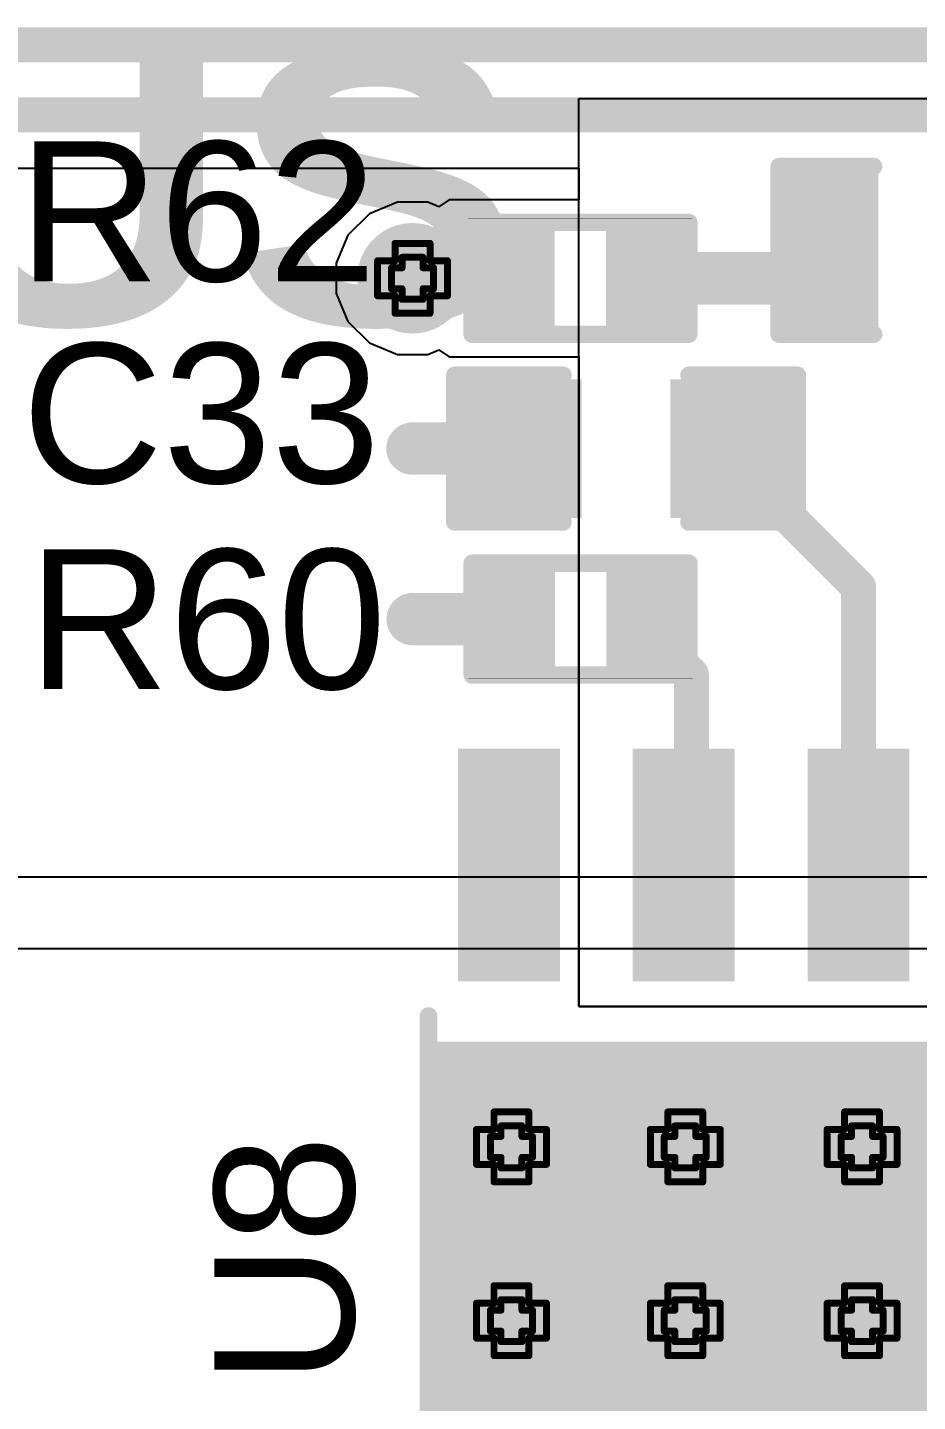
# Model space of a CAD drawing. Header units: inches. Extents: x -5 to 5258, y -4 to 5281.
# Drawn here: x 25.19 to 31.65, y 22.65 to 32.64 of the extents above; entities that cross this region are included whole.
import ezdxf

# ---------------------------------------------------------------- set-up
doc = ezdxf.new("R2010")
doc.units = ezdxf.units.IN
for name, color, linetype in [('Bottom Layer', 5, 'Continuous'), ('Bottom Solder', 6, 'Continuous'), ('Drill Drawing', 1, 'Continuous'), ('Top Layer', 1, 'Continuous'), ('Top Overlay', 2, 'Continuous'), ('Top Paste', 8, 'Continuous'), ('Top Solder', 216, 'Continuous'), ('Via Holes', 16, 'Continuous')]:
    doc.layers.add(name, color=color, linetype=linetype)
doc.styles.add('Arial', font='', dxfattribs={"height": 0.2})
doc.styles.add('Arial Black_Bold', font='', dxfattribs={"height": 0.2})
doc.styles.get('Arial').set_extended_font_data('Arial')
doc.styles.get('Arial Black_Bold').set_extended_font_data('Arial Black', bold=True)

# ---------------------------------------------------------------- blocks, each defined once
blk = doc.blocks.new('8_SO_P____P___7')
at = {"layer": 'Top Layer'}
for points in [[(-3.475, 2.205), (-1.925, 2.205), (-1.925, 1.605), (-3.475, 1.605)], [(1.925, 2.205), (3.475, 2.205), (3.475, 1.605), (1.925, 1.605)], [(-1.1435, 1.1435), (1.1435, 1.1435), (1.1435, -1.1435), (-1.1435, -1.1435)], [(-3.475, 0.935), (-1.925, 0.935), (-1.925, 0.335), (-3.475, 0.335)], [(1.925, 0.935), (3.475, 0.935), (3.475, 0.335), (1.925, 0.335)], [(-3.475, -0.335), (-1.925, -0.335), (-1.925, -0.935), (-3.475, -0.935)], [(1.925, -0.335), (3.475, -0.335), (3.475, -0.935), (1.925, -0.935)], [(-3.475, -1.605), (-1.925, -1.605), (-1.925, -2.205), (-3.475, -2.205)], [(1.925, -1.605), (3.475, -1.605), (3.475, -2.205), (1.925, -2.205)]]:
    blk.add_hatch(color=1, dxfattribs=at).paths.add_polyline_path(points)
at = {"layer": 'Top Paste'}
for points in [[(-3.475, 2.205), (-1.925, 2.205), (-1.925, 1.605), (-3.475, 1.605)], [(1.925, 2.205), (3.475, 2.205), (3.475, 1.605), (1.925, 1.605)], [(-1.1435, 1.1435), (1.1435, 1.1435), (1.1435, -1.1435), (-1.1435, -1.1435)], [(-3.475, 0.935), (-1.925, 0.935), (-1.925, 0.335), (-3.475, 0.335)], [(1.925, 0.935), (3.475, 0.935), (3.475, 0.335), (1.925, 0.335)], [(-3.475, -0.335), (-1.925, -0.335), (-1.925, -0.935), (-3.475, -0.935)], [(1.925, -0.335), (3.475, -0.335), (3.475, -0.935), (1.925, -0.935)], [(-3.475, -1.605), (-1.925, -1.605), (-1.925, -2.205), (-3.475, -2.205)], [(1.925, -1.605), (3.475, -1.605), (3.475, -2.205), (1.925, -2.205)]]:
    blk.add_hatch(color=8, dxfattribs=at).paths.add_polyline_path(points)
at = {"layer": 'Top Solder'}
for points in [[(-3.545, 2.275), (-1.855, 2.275), (-1.855, 1.535), (-3.545, 1.535)], [(1.855, 2.275), (3.545, 2.275), (3.545, 1.535), (1.855, 1.535)], [(-1.2135, 1.2135), (1.2135, 1.2135), (1.2135, -1.2135), (-1.2135, -1.2135)], [(-3.545, 1.005), (-1.855, 1.005), (-1.855, 0.265), (-3.545, 0.265)], [(1.855, 1.005), (3.545, 1.005), (3.545, 0.265), (1.855, 0.265)], [(-3.545, -0.265), (-1.855, -0.265), (-1.855, -1.005), (-3.545, -1.005)], [(1.855, -0.265), (3.545, -0.265), (3.545, -1.005), (1.855, -1.005)], [(-3.545, -1.535), (-1.855, -1.535), (-1.855, -2.275), (-3.545, -2.275)], [(1.855, -1.535), (3.545, -1.535), (3.545, -2.275), (1.855, -2.275)]]:
    blk.add_hatch(color=216, dxfattribs=at).paths.add_polyline_path(points)
at = {"layer": 'Top Overlay', "const_width": 0.127}
for points in [[(1.9022, 2.4892), (-1.603, 2.4892)], [(-3.6364, 1.9184), (-3.7634, 2.0454)], [(-3.7634, 1.7914), (-3.7634, 2.0454)], [(-3.7634, 1.7914), (-3.6364, 1.9184)], [(1.9022, -2.4892), (-1.603, -2.4892)]]:
    blk.add_lwpolyline(points, dxfattribs=at)
at = {"layer": 'Top Overlay', "const_width": 0.0635}
for points in [[(-1.6347, 2.4892, 1), (-1.5712, 2.4892, 1)], [(1.8704, 2.4892, 1), (1.9339, 2.4892, 1)], [(-3.7951, 2.0454, 1), (-3.7316, 2.0454, 1)], [(-3.7951, 2.0454, 1), (-3.7316, 2.0454, 1)], [(-3.6681, 1.9184, 1), (-3.6046, 1.9184, 1)], [(-3.6681, 1.9184, 1), (-3.6046, 1.9184, 1)], [(-3.7951, 1.7914, 1), (-3.7316, 1.7914, 1)], [(-3.7951, 1.7914, 1), (-3.7316, 1.7914, 1)], [(-1.6347, -2.4892, 1), (-1.5712, -2.4892, 1)], [(1.8704, -2.4892, 1), (1.9339, -2.4892, 1)]]:
    blk.add_lwpolyline(points, format="xyb", close=True, dxfattribs=at)
blk = doc.blocks.new('R___0402_30')
at = {"layer": 'Top Layer'}
for points in [[(-0.6985, -0.3175), (-0.6985, 0.3175), (-0.2413, 0.3175), (-0.2413, -0.3175)], [(0.2413, -0.3175), (0.2413, 0.3175), (0.6985, 0.3175), (0.6985, -0.3175)]]:
    blk.add_hatch(color=1, dxfattribs=at).paths.add_polyline_path(points)
at = {"layer": 'Top Paste'}
for points in [[(-0.6985, -0.3175), (-0.6985, 0.3175), (-0.2413, 0.3175), (-0.2413, -0.3175)], [(0.2413, -0.3175), (0.2413, 0.3175), (0.6985, 0.3175), (0.6985, -0.3175)]]:
    blk.add_hatch(color=8, dxfattribs=at).paths.add_polyline_path(points)
at = {"layer": 'Top Solder'}
for points in [[(-0.7535, -0.3725), (-0.7535, 0.3725), (-0.1863, 0.3725), (-0.1863, -0.3725)], [(0.1863, -0.3725), (0.1863, 0.3725), (0.7535, 0.3725), (0.7535, -0.3725)]]:
    blk.add_hatch(color=216, dxfattribs=at).paths.add_polyline_path(points)
at = {"layer": 'Top Overlay'}
for points, const_width in [([(0.7874, 0.4064), (-0.7874, 0.4064)], 0.127), ([(-0.7874, 0.4064), (-0.7874, -0.4064)], 0.127), ([(0.7874, 0.4064), (0.7874, -0.4064)], 0.127), ([(0.7874, -0.4064), (-0.7874, -0.4064)], 0.127), ([(0.8128, -0.4318), (-0.8128, -0.4318)], 0.00323)]:
    blk.add_lwpolyline(points, dxfattribs=dict(at, const_width=const_width))
for points, const_width in [([(-0.8191, 0.4064, 1), (-0.7556, 0.4064, 1)], 0.0635), ([(-0.8191, 0.4064, 1), (-0.7556, 0.4064, 1)], 0.0635), ([(0.7556, 0.4064, 1), (0.8191, 0.4064, 1)], 0.0635), ([(0.7556, 0.4064, 1), (0.8191, 0.4064, 1)], 0.0635), ([(-0.8191, -0.4064, 1), (-0.7556, -0.4064, 1)], 0.0635), ([(-0.8191, -0.4064, 1), (-0.7556, -0.4064, 1)], 0.0635), ([(0.7556, -0.4064, 1), (0.8191, -0.4064, 1)], 0.0635), ([(0.7556, -0.4064, 1), (0.8191, -0.4064, 1)], 0.0635), ([(-0.8136, -0.4318, 1), (-0.812, -0.4318, 1)], 0.00161), ([(0.812, -0.4318, 1), (0.8136, -0.4318, 1)], 0.00161)]:
    blk.add_lwpolyline(points, format="xyb", close=True, dxfattribs=dict(at, const_width=const_width))
blk = doc.blocks.new('R___0402_32')
at = {"layer": 'Top Layer'}
for points in [[(-0.6985, -0.3175), (-0.6985, 0.3175), (-0.2413, 0.3175), (-0.2413, -0.3175)], [(0.2413, -0.3175), (0.2413, 0.3175), (0.6985, 0.3175), (0.6985, -0.3175)]]:
    blk.add_hatch(color=1, dxfattribs=at).paths.add_polyline_path(points)
at = {"layer": 'Top Paste'}
for points in [[(-0.6985, -0.3175), (-0.6985, 0.3175), (-0.2413, 0.3175), (-0.2413, -0.3175)], [(0.2413, -0.3175), (0.2413, 0.3175), (0.6985, 0.3175), (0.6985, -0.3175)]]:
    blk.add_hatch(color=8, dxfattribs=at).paths.add_polyline_path(points)
at = {"layer": 'Top Solder'}
for points in [[(-0.7535, -0.3725), (-0.7535, 0.3725), (-0.1863, 0.3725), (-0.1863, -0.3725)], [(0.1863, -0.3725), (0.1863, 0.3725), (0.7535, 0.3725), (0.7535, -0.3725)]]:
    blk.add_hatch(color=216, dxfattribs=at).paths.add_polyline_path(points)
at = {"layer": 'Top Overlay'}
for points, const_width in [([(-0.7874, 0.4064), (0.7874, 0.4064)], 0.127), ([(-0.7874, -0.4064), (-0.7874, 0.4064)], 0.127), ([(0.7874, -0.4064), (0.7874, 0.4064)], 0.127), ([(-0.7874, -0.4064), (0.7874, -0.4064)], 0.127), ([(-0.8128, -0.4318), (0.8128, -0.4318)], 0.00323)]:
    blk.add_lwpolyline(points, dxfattribs=dict(at, const_width=const_width))
for points, const_width in [([(-0.8191, 0.4064, 1), (-0.7556, 0.4064, 1)], 0.0635), ([(-0.8191, 0.4064, 1), (-0.7556, 0.4064, 1)], 0.0635), ([(0.7556, 0.4064, 1), (0.8191, 0.4064, 1)], 0.0635), ([(0.7556, 0.4064, 1), (0.8191, 0.4064, 1)], 0.0635), ([(-0.8191, -0.4064, 1), (-0.7556, -0.4064, 1)], 0.0635), ([(-0.8191, -0.4064, 1), (-0.7556, -0.4064, 1)], 0.0635), ([(0.7556, -0.4064, 1), (0.8191, -0.4064, 1)], 0.0635), ([(0.7556, -0.4064, 1), (0.8191, -0.4064, 1)], 0.0635), ([(-0.8136, -0.4318, 1), (-0.812, -0.4318, 1)], 0.00161), ([(0.812, -0.4318, 1), (0.8136, -0.4318, 1)], 0.00161)]:
    blk.add_lwpolyline(points, format="xyb", close=True, dxfattribs=dict(at, const_width=const_width))
blk = doc.blocks.new('LED_0603_94')
at = {"layer": 'Top Layer'}
for points in [[(-1, 0.5), (-0.5, 0.5), (-0.5, -0.5), (-1, -0.5)], [(0.5, 0.5), (1, 0.5), (1, -0.5), (0.5, -0.5)]]:
    blk.add_hatch(color=1, dxfattribs=at).paths.add_polyline_path(points)
at = {"layer": 'Top Overlay'}
blk.add_hatch(color=2, dxfattribs=at).paths.add_polyline_path([(1.1176, -0.6604), (1.7526, -0.6604), (1.7526, 0.6604), (1.1176, 0.6604)])
at = {"layer": 'Top Paste'}
for points in [[(-1, 0.5), (-0.5, 0.5), (-0.5, -0.5), (-1, -0.5)], [(0.5, 0.5), (1, 0.5), (1, -0.5), (0.5, -0.5)]]:
    blk.add_hatch(color=8, dxfattribs=at).paths.add_polyline_path(points)
at = {"layer": 'Top Solder'}
for points in [[(-1.1016, 0.6016), (-0.3984, 0.6016), (-0.3984, -0.6016), (-1.1016, -0.6016)], [(0.3984, 0.6016), (1.1016, 0.6016), (1.1016, -0.6016), (0.3984, -0.6016)]]:
    blk.add_hatch(color=216, dxfattribs=at).paths.add_polyline_path(points)
at = {"layer": 'Top Overlay', "const_width": 0.127}
for points in [[(-1.1176, 0.6096), (-0.4318, 0.6096)], [(-1.1176, -0.6096), (-1.1176, 0.6096)], [(0.4318, 0.6096), (1.1176, 0.6096)], [(1.1176, -0.6096), (1.1176, 0.6096)], [(-1.1176, -0.6096), (-0.4318, -0.6096)], [(0.4318, -0.6096), (1.1176, -0.6096)]]:
    blk.add_lwpolyline(points, dxfattribs=at)
at = {"layer": 'Top Overlay', "const_width": 0.0635}
for points in [[(-1.1494, 0.6096, 1), (-1.0858, 0.6096, 1)], [(-1.1494, 0.6096, 1), (-1.0858, 0.6096, 1)], [(-0.4636, 0.6096, 1), (-0.4001, 0.6096, 1)], [(0.4001, 0.6096, 1), (0.4636, 0.6096, 1)], [(1.0859, 0.6096, 1), (1.1494, 0.6096, 1)], [(1.0859, 0.6096, 1), (1.1494, 0.6096, 1)], [(-1.1494, -0.6096, 1), (-1.0858, -0.6096, 1)], [(-1.1494, -0.6096, 1), (-1.0858, -0.6096, 1)], [(-0.4636, -0.6096, 1), (-0.4001, -0.6096, 1)], [(0.4001, -0.6096, 1), (0.4636, -0.6096, 1)], [(1.0859, -0.6096, 1), (1.1494, -0.6096, 1)], [(1.0859, -0.6096, 1), (1.1494, -0.6096, 1)]]:
    blk.add_lwpolyline(points, format="xyb", close=True, dxfattribs=at)
blk = doc.blocks.new('C___0603_137')
at = {"layer": 'Top Layer'}
for points in [[(-0.381, 0.4445), (-0.381, -0.4445), (-1.143, -0.4445), (-1.143, 0.4445)], [(1.143, 0.4445), (1.143, -0.4445), (0.381, -0.4445), (0.381, 0.4445)]]:
    blk.add_hatch(color=1, dxfattribs=at).paths.add_polyline_path(points)
at = {"layer": 'Top Paste'}
for points in [[(-0.381, 0.4445), (-0.381, -0.4445), (-1.143, -0.4445), (-1.143, 0.4445)], [(1.143, 0.4445), (1.143, -0.4445), (0.381, -0.4445), (0.381, 0.4445)]]:
    blk.add_hatch(color=8, dxfattribs=at).paths.add_polyline_path(points)
at = {"layer": 'Top Solder'}
for points in [[(-0.321, 0.5045), (-0.321, -0.5045), (-1.203, -0.5045), (-1.203, 0.5045)], [(1.203, 0.5045), (1.203, -0.5045), (0.321, -0.5045), (0.321, 0.5045)]]:
    blk.add_hatch(color=216, dxfattribs=at).paths.add_polyline_path(points)
at = {"layer": 'Top Overlay', "const_width": 0.127}
for points in [[(-1.2446, 0.5334), (-0.4572, 0.5334)], [(-1.2446, -0.5334), (-1.2446, 0.5334)], [(0.4572, 0.5334), (1.2446, 0.5334)], [(1.2446, -0.5334), (1.2446, 0.5334)], [(-1.2446, -0.5334), (-0.4572, -0.5334)], [(0.4572, -0.5334), (1.2446, -0.5334)]]:
    blk.add_lwpolyline(points, dxfattribs=at)
at = {"layer": 'Top Overlay', "const_width": 0.0635}
for points in [[(-1.2764, 0.5334, 1), (-1.2128, 0.5334, 1)], [(-1.2764, 0.5334, 1), (-1.2128, 0.5334, 1)], [(-0.4889, 0.5334, 1), (-0.4254, 0.5334, 1)], [(0.4254, 0.5334, 1), (0.4889, 0.5334, 1)], [(1.2128, 0.5334, 1), (1.2764, 0.5334, 1)], [(1.2128, 0.5334, 1), (1.2764, 0.5334, 1)], [(-1.2764, -0.5334, 1), (-1.2128, -0.5334, 1)], [(-1.2764, -0.5334, 1), (-1.2128, -0.5334, 1)], [(-0.4889, -0.5334, 1), (-0.4254, -0.5334, 1)], [(0.4254, -0.5334, 1), (0.4889, -0.5334, 1)], [(1.2128, -0.5334, 1), (1.2764, -0.5334, 1)], [(1.2128, -0.5334, 1), (1.2764, -0.5334, 1)]]:
    blk.add_lwpolyline(points, format="xyb", close=True, dxfattribs=at)

msp = doc.modelspace()

# ---------------------------------------------------------------- hatches: boundary and pattern name
at = {"layer": 'Bottom Layer'}
h = msp.add_hatch(color=5, dxfattribs=at)
edge = h.paths.add_edge_path()
edge.add_arc((27.9831, 30.8163), 0.3, 0, 360)
h = msp.add_hatch(color=5, dxfattribs=at)
edge = h.paths.add_edge_path()
edge.add_arc((28.702, 24.5039), 0.3, 0, 360)
h = msp.add_hatch(color=5, dxfattribs=at)
edge = h.paths.add_edge_path()
edge.add_arc((29.9649, 24.5039), 0.3, 0, 360)
h = msp.add_hatch(color=5, dxfattribs=at)
edge = h.paths.add_edge_path()
edge.add_arc((31.2491, 24.5039), 0.3, 0, 360)
h = msp.add_hatch(color=5, dxfattribs=at)
edge = h.paths.add_edge_path()
edge.add_arc((28.702, 23.241), 0.3, 0, 360)
h = msp.add_hatch(color=5, dxfattribs=at)
edge = h.paths.add_edge_path()
edge.add_arc((29.9649, 23.241), 0.3, 0, 360)
h = msp.add_hatch(color=5, dxfattribs=at)
edge = h.paths.add_edge_path()
edge.add_arc((31.2491, 23.241), 0.3, 0, 360)
at = {"layer": 'Bottom Solder'}
h = msp.add_hatch(color=6, dxfattribs=at)
edge = h.paths.add_edge_path()
edge.add_arc((27.9831, 30.8163), 0.4016, 0, 360)
h = msp.add_hatch(color=6, dxfattribs=at)
edge = h.paths.add_edge_path()
edge.add_arc((28.702, 24.5039), 0.4016, 0, 360)
h = msp.add_hatch(color=6, dxfattribs=at)
edge = h.paths.add_edge_path()
edge.add_arc((29.9649, 24.5039), 0.4016, 0, 360)
h = msp.add_hatch(color=6, dxfattribs=at)
edge = h.paths.add_edge_path()
edge.add_arc((31.2491, 24.5039), 0.4016, 0, 360)
h = msp.add_hatch(color=6, dxfattribs=at)
edge = h.paths.add_edge_path()
edge.add_arc((28.702, 23.241), 0.4016, 0, 360)
h = msp.add_hatch(color=6, dxfattribs=at)
edge = h.paths.add_edge_path()
edge.add_arc((29.9649, 23.241), 0.4016, 0, 360)
h = msp.add_hatch(color=6, dxfattribs=at)
edge = h.paths.add_edge_path()
edge.add_arc((31.2491, 23.241), 0.4016, 0, 360)
at = {"layer": 'Top Layer'}
h = msp.add_hatch(color=1, dxfattribs=at)
edge = h.paths.add_edge_path()
edge.add_arc((27.9831, 30.8163), 0.3, 0, 360)
msp.add_hatch(color=1, dxfattribs=at).paths.add_polyline_path([(28.0993, 22.4362), (33.0777, 22.4362), (33.0777, 25.269), (28.0993, 25.269)])
h = msp.add_hatch(color=1, dxfattribs=at)
edge = h.paths.add_edge_path()
edge.add_arc((28.702, 24.5039), 0.3, 0, 360)
h = msp.add_hatch(color=1, dxfattribs=at)
edge = h.paths.add_edge_path()
edge.add_arc((29.9649, 24.5039), 0.3, 0, 360)
h = msp.add_hatch(color=1, dxfattribs=at)
edge = h.paths.add_edge_path()
edge.add_arc((31.2491, 24.5039), 0.3, 0, 360)
h = msp.add_hatch(color=1, dxfattribs=at)
edge = h.paths.add_edge_path()
edge.add_arc((28.702, 23.241), 0.3, 0, 360)
h = msp.add_hatch(color=1, dxfattribs=at)
edge = h.paths.add_edge_path()
edge.add_arc((29.9649, 23.241), 0.3, 0, 360)
h = msp.add_hatch(color=1, dxfattribs=at)
edge = h.paths.add_edge_path()
edge.add_arc((31.2491, 23.241), 0.3, 0, 360)
at = {"layer": 'Top Solder'}
h = msp.add_hatch(color=216, dxfattribs=at)
edge = h.paths.add_edge_path()
edge.add_arc((27.9831, 30.8163), 0.4016, 0, 360)
h = msp.add_hatch(color=216, dxfattribs=at)
edge = h.paths.add_edge_path()
edge.add_arc((28.702, 24.5039), 0.4016, 0, 360)
h = msp.add_hatch(color=216, dxfattribs=at)
edge = h.paths.add_edge_path()
edge.add_arc((29.9649, 24.5039), 0.4016, 0, 360)
h = msp.add_hatch(color=216, dxfattribs=at)
edge = h.paths.add_edge_path()
edge.add_arc((31.2491, 24.5039), 0.4016, 0, 360)
h = msp.add_hatch(color=216, dxfattribs=at)
edge = h.paths.add_edge_path()
edge.add_arc((28.702, 23.241), 0.4016, 0, 360)
h = msp.add_hatch(color=216, dxfattribs=at)
edge = h.paths.add_edge_path()
edge.add_arc((29.9649, 23.241), 0.4016, 0, 360)
h = msp.add_hatch(color=216, dxfattribs=at)
edge = h.paths.add_edge_path()
edge.add_arc((31.2491, 23.241), 0.4016, 0, 360)
at = {"layer": 'Via Holes'}
h = msp.add_hatch(color=7, dxfattribs=at)
edge = h.paths.add_edge_path()
edge.add_arc((27.9831, 30.8163), 0.15, 0, 360)
h = msp.add_hatch(color=7, dxfattribs=at)
edge = h.paths.add_edge_path()
edge.add_arc((28.702, 24.5039), 0.15, 0, 360)
h = msp.add_hatch(color=7, dxfattribs=at)
edge = h.paths.add_edge_path()
edge.add_arc((29.9649, 24.5039), 0.15, 0, 360)
h = msp.add_hatch(color=7, dxfattribs=at)
edge = h.paths.add_edge_path()
edge.add_arc((31.2491, 24.5039), 0.15, 0, 360)
h = msp.add_hatch(color=7, dxfattribs=at)
edge = h.paths.add_edge_path()
edge.add_arc((28.702, 23.241), 0.15, 0, 360)
h = msp.add_hatch(color=7, dxfattribs=at)
edge = h.paths.add_edge_path()
edge.add_arc((29.9649, 23.241), 0.15, 0, 360)
h = msp.add_hatch(color=7, dxfattribs=at)
edge = h.paths.add_edge_path()
edge.add_arc((31.2491, 23.241), 0.15, 0, 360)

# ---------------------------------------------------------------- linework, layer by layer
at = {"layer": 'Bottom Layer'}
for p, q in [((43.6703, 26.4633), (9.703, 26.4633)), ((9.703, 25.9453), (43.6703, 25.9453))]:
    msp.add_line(p, q, dxfattribs=at)
at = {"layer": 'Drill Drawing', "const_width": 0.0508}
for points in [[(27.8561, 30.9433), (27.8561, 31.0703)], [(27.8561, 31.0703), (28.1101, 31.0703)], [(28.1101, 30.9433), (28.1101, 31.0703)], [(27.7291, 30.6893), (27.7291, 30.9433)], [(27.7291, 30.9433), (27.8561, 30.9433)], [(27.9069, 30.8925), (27.9069, 30.9687)], [(27.9069, 30.9687), (28.0593, 30.9687)], [(28.0593, 30.8925), (28.0593, 30.9687)], [(28.1101, 30.9433), (28.2371, 30.9433)], [(28.2371, 30.6893), (28.2371, 30.9433)], [(27.8307, 30.7401), (27.8307, 30.8925)], [(27.8307, 30.8925), (27.9069, 30.8925)], [(28.0593, 30.8925), (28.1355, 30.8925)], [(28.1355, 30.7401), (28.1355, 30.8925)], [(27.8307, 30.7401), (27.9069, 30.7401)], [(27.9069, 30.6639), (27.9069, 30.7401)], [(28.0593, 30.7401), (28.1355, 30.7401)], [(28.0593, 30.6639), (28.0593, 30.7401)], [(27.7291, 30.6893), (27.8561, 30.6893)], [(27.8561, 30.5623), (27.8561, 30.6893)], [(27.9069, 30.6639), (28.0593, 30.6639)], [(28.1101, 30.6893), (28.2371, 30.6893)], [(28.1101, 30.5623), (28.1101, 30.6893)], [(27.8561, 30.5623), (28.1101, 30.5623)], [(28.575, 24.6309), (28.575, 24.7579)], [(28.575, 24.7579), (28.829, 24.7579)], [(28.829, 24.6309), (28.829, 24.7579)], [(29.8379, 24.6309), (29.8379, 24.7579)], [(29.8379, 24.7579), (30.0919, 24.7579)], [(30.0919, 24.6309), (30.0919, 24.7579)], [(31.1221, 24.6309), (31.1221, 24.7579)], [(31.1221, 24.7579), (31.3761, 24.7579)], [(31.3761, 24.6309), (31.3761, 24.7579)], [(28.6258, 24.5801), (28.6258, 24.6563)], [(28.6258, 24.6563), (28.7782, 24.6563)], [(28.7782, 24.5801), (28.7782, 24.6563)], [(29.8887, 24.5801), (29.8887, 24.6563)], [(29.8887, 24.6563), (30.0411, 24.6563)], [(30.0411, 24.5801), (30.0411, 24.6563)], [(31.1729, 24.5801), (31.1729, 24.6563)], [(31.1729, 24.6563), (31.3253, 24.6563)], [(31.3253, 24.5801), (31.3253, 24.6563)], [(28.448, 24.3769), (28.448, 24.6309)], [(28.448, 24.6309), (28.575, 24.6309)], [(28.5496, 24.4277), (28.5496, 24.5801)], [(28.5496, 24.5801), (28.6258, 24.5801)], [(28.7782, 24.5801), (28.8544, 24.5801)], [(28.829, 24.6309), (28.956, 24.6309)], [(28.8544, 24.4277), (28.8544, 24.5801)], [(28.956, 24.3769), (28.956, 24.6309)], [(29.7109, 24.3769), (29.7109, 24.6309)], [(29.7109, 24.6309), (29.8379, 24.6309)], [(29.8125, 24.4277), (29.8125, 24.5801)], [(29.8125, 24.5801), (29.8887, 24.5801)], [(30.0411, 24.5801), (30.1173, 24.5801)], [(30.0919, 24.6309), (30.2189, 24.6309)], [(30.1173, 24.4277), (30.1173, 24.5801)], [(30.2189, 24.3769), (30.2189, 24.6309)], [(30.9951, 24.3769), (30.9951, 24.6309)], [(30.9951, 24.6309), (31.1221, 24.6309)], [(31.0967, 24.4277), (31.0967, 24.5801)], [(31.0967, 24.5801), (31.1729, 24.5801)], [(31.3253, 24.5801), (31.4015, 24.5801)], [(31.3761, 24.6309), (31.5031, 24.6309)], [(31.4015, 24.4277), (31.4015, 24.5801)], [(31.5031, 24.3769), (31.5031, 24.6309)], [(28.448, 24.3769), (28.575, 24.3769)], [(28.5496, 24.4277), (28.6258, 24.4277)], [(28.575, 24.2499), (28.575, 24.3769)], [(28.6258, 24.3515), (28.6258, 24.4277)], [(28.6258, 24.3515), (28.7782, 24.3515)], [(28.7782, 24.4277), (28.8544, 24.4277)], [(28.7782, 24.3515), (28.7782, 24.4277)], [(28.829, 24.3769), (28.956, 24.3769)], [(28.829, 24.2499), (28.829, 24.3769)], [(29.7109, 24.3769), (29.8379, 24.3769)], [(29.8125, 24.4277), (29.8887, 24.4277)], [(29.8379, 24.2499), (29.8379, 24.3769)], [(29.8887, 24.3515), (29.8887, 24.4277)], [(29.8887, 24.3515), (30.0411, 24.3515)], [(30.0411, 24.4277), (30.1173, 24.4277)], [(30.0411, 24.3515), (30.0411, 24.4277)], [(30.0919, 24.3769), (30.2189, 24.3769)], [(30.0919, 24.2499), (30.0919, 24.3769)], [(30.9951, 24.3769), (31.1221, 24.3769)], [(31.0967, 24.4277), (31.1729, 24.4277)], [(31.1221, 24.2499), (31.1221, 24.3769)], [(31.1729, 24.3515), (31.1729, 24.4277)], [(31.1729, 24.3515), (31.3253, 24.3515)], [(31.3253, 24.4277), (31.4015, 24.4277)], [(31.3253, 24.3515), (31.3253, 24.4277)], [(31.3761, 24.3769), (31.5031, 24.3769)], [(31.3761, 24.2499), (31.3761, 24.3769)], [(28.575, 24.2499), (28.829, 24.2499)], [(29.8379, 24.2499), (30.0919, 24.2499)], [(31.1221, 24.2499), (31.3761, 24.2499)], [(28.575, 23.368), (28.575, 23.495)], [(28.575, 23.495), (28.829, 23.495)], [(28.829, 23.368), (28.829, 23.495)], [(29.8379, 23.368), (29.8379, 23.495)], [(29.8379, 23.495), (30.0919, 23.495)], [(30.0919, 23.368), (30.0919, 23.495)], [(31.1221, 23.368), (31.1221, 23.495)], [(31.1221, 23.495), (31.3761, 23.495)], [(31.3761, 23.368), (31.3761, 23.495)], [(28.448, 23.114), (28.448, 23.368)], [(28.448, 23.368), (28.575, 23.368)], [(28.6258, 23.3172), (28.6258, 23.3934)], [(28.6258, 23.3934), (28.7782, 23.3934)], [(28.7782, 23.3172), (28.7782, 23.3934)], [(28.829, 23.368), (28.956, 23.368)], [(28.956, 23.114), (28.956, 23.368)], [(29.7109, 23.114), (29.7109, 23.368)], [(29.7109, 23.368), (29.8379, 23.368)], [(29.8887, 23.3172), (29.8887, 23.3934)], [(29.8887, 23.3934), (30.0411, 23.3934)], [(30.0411, 23.3172), (30.0411, 23.3934)], [(30.0919, 23.368), (30.2189, 23.368)], [(30.2189, 23.114), (30.2189, 23.368)], [(30.9951, 23.114), (30.9951, 23.368)], [(30.9951, 23.368), (31.1221, 23.368)], [(31.1729, 23.3172), (31.1729, 23.3934)], [(31.1729, 23.3934), (31.3253, 23.3934)], [(31.3253, 23.3172), (31.3253, 23.3934)], [(31.3761, 23.368), (31.5031, 23.368)], [(31.5031, 23.114), (31.5031, 23.368)], [(28.5496, 23.1648), (28.5496, 23.3172)], [(28.5496, 23.3172), (28.6258, 23.3172)], [(28.7782, 23.3172), (28.8544, 23.3172)], [(28.8544, 23.1648), (28.8544, 23.3172)], [(29.8125, 23.1648), (29.8125, 23.3172)], [(29.8125, 23.3172), (29.8887, 23.3172)], [(30.0411, 23.3172), (30.1173, 23.3172)], [(30.1173, 23.1648), (30.1173, 23.3172)], [(31.0967, 23.1648), (31.0967, 23.3172)], [(31.0967, 23.3172), (31.1729, 23.3172)], [(31.3253, 23.3172), (31.4015, 23.3172)], [(31.4015, 23.1648), (31.4015, 23.3172)], [(28.5496, 23.1648), (28.6258, 23.1648)], [(28.6258, 23.0886), (28.6258, 23.1648)], [(28.7782, 23.1648), (28.8544, 23.1648)], [(28.7782, 23.0886), (28.7782, 23.1648)], [(29.8125, 23.1648), (29.8887, 23.1648)], [(29.8887, 23.0886), (29.8887, 23.1648)], [(30.0411, 23.1648), (30.1173, 23.1648)], [(30.0411, 23.0886), (30.0411, 23.1648)], [(31.0967, 23.1648), (31.1729, 23.1648)], [(31.1729, 23.0886), (31.1729, 23.1648)], [(31.3253, 23.1648), (31.4015, 23.1648)], [(31.3253, 23.0886), (31.3253, 23.1648)], [(28.448, 23.114), (28.575, 23.114)], [(28.575, 22.987), (28.575, 23.114)], [(28.6258, 23.0886), (28.7782, 23.0886)], [(28.829, 23.114), (28.956, 23.114)], [(28.829, 22.987), (28.829, 23.114)], [(29.7109, 23.114), (29.8379, 23.114)], [(29.8379, 22.987), (29.8379, 23.114)], [(29.8887, 23.0886), (30.0411, 23.0886)], [(30.0919, 23.114), (30.2189, 23.114)], [(30.0919, 22.987), (30.0919, 23.114)], [(30.9951, 23.114), (31.1221, 23.114)], [(31.1221, 22.987), (31.1221, 23.114)], [(31.1729, 23.0886), (31.3253, 23.0886)], [(31.3761, 23.114), (31.5031, 23.114)], [(31.3761, 22.987), (31.3761, 23.114)], [(28.575, 22.987), (28.829, 22.987)], [(29.8379, 22.987), (30.0919, 22.987)], [(31.1221, 22.987), (31.3761, 22.987)]]:
    msp.add_lwpolyline(points, dxfattribs=at)
at = {"layer": 'Drill Drawing', "const_width": 0.0254}
for points in [[(27.8434, 31.0703, 1), (27.8688, 31.0703, 1)], [(27.8434, 31.0703, 1), (27.8688, 31.0703, 1)], [(28.0974, 31.0703, 1), (28.1228, 31.0703, 1)], [(28.0974, 31.0703, 1), (28.1228, 31.0703, 1)], [(27.7164, 30.9433, 1), (27.7418, 30.9433, 1)], [(27.7164, 30.9433, 1), (27.7418, 30.9433, 1)], [(27.8434, 30.9433, 1), (27.8688, 30.9433, 1)], [(27.8434, 30.9433, 1), (27.8688, 30.9433, 1)], [(27.8942, 30.9687, 1), (27.9196, 30.9687, 1)], [(27.8942, 30.9687, 1), (27.9196, 30.9687, 1)], [(28.0466, 30.9687, 1), (28.072, 30.9687, 1)], [(28.0466, 30.9687, 1), (28.072, 30.9687, 1)], [(28.0974, 30.9433, 1), (28.1228, 30.9433, 1)], [(28.0974, 30.9433, 1), (28.1228, 30.9433, 1)], [(28.2244, 30.9433, 1), (28.2498, 30.9433, 1)], [(28.2244, 30.9433, 1), (28.2498, 30.9433, 1)], [(27.818, 30.8925, 1), (27.8434, 30.8925, 1)], [(27.818, 30.8925, 1), (27.8434, 30.8925, 1)], [(27.8942, 30.8925, 1), (27.9196, 30.8925, 1)], [(27.8942, 30.8925, 1), (27.9196, 30.8925, 1)], [(28.0466, 30.8925, 1), (28.072, 30.8925, 1)], [(28.0466, 30.8925, 1), (28.072, 30.8925, 1)], [(28.1228, 30.8925, 1), (28.1482, 30.8925, 1)], [(28.1228, 30.8925, 1), (28.1482, 30.8925, 1)], [(27.818, 30.7401, 1), (27.8434, 30.7401, 1)], [(27.818, 30.7401, 1), (27.8434, 30.7401, 1)], [(27.8942, 30.7401, 1), (27.9196, 30.7401, 1)], [(27.8942, 30.7401, 1), (27.9196, 30.7401, 1)], [(28.0466, 30.7401, 1), (28.072, 30.7401, 1)], [(28.0466, 30.7401, 1), (28.072, 30.7401, 1)], [(28.1228, 30.7401, 1), (28.1482, 30.7401, 1)], [(28.1228, 30.7401, 1), (28.1482, 30.7401, 1)], [(27.7164, 30.6893, 1), (27.7418, 30.6893, 1)], [(27.7164, 30.6893, 1), (27.7418, 30.6893, 1)], [(27.8434, 30.6893, 1), (27.8688, 30.6893, 1)], [(27.8434, 30.6893, 1), (27.8688, 30.6893, 1)], [(27.8942, 30.6639, 1), (27.9196, 30.6639, 1)], [(27.8942, 30.6639, 1), (27.9196, 30.6639, 1)], [(28.0466, 30.6639, 1), (28.072, 30.6639, 1)], [(28.0466, 30.6639, 1), (28.072, 30.6639, 1)], [(28.0974, 30.6893, 1), (28.1228, 30.6893, 1)], [(28.0974, 30.6893, 1), (28.1228, 30.6893, 1)], [(28.2244, 30.6893, 1), (28.2498, 30.6893, 1)], [(28.2244, 30.6893, 1), (28.2498, 30.6893, 1)], [(27.8434, 30.5623, 1), (27.8688, 30.5623, 1)], [(27.8434, 30.5623, 1), (27.8688, 30.5623, 1)], [(28.0974, 30.5623, 1), (28.1228, 30.5623, 1)], [(28.0974, 30.5623, 1), (28.1228, 30.5623, 1)], [(28.5623, 24.7579, 1), (28.5877, 24.7579, 1)], [(28.5623, 24.7579, 1), (28.5877, 24.7579, 1)], [(28.8163, 24.7579, 1), (28.8417, 24.7579, 1)], [(28.8163, 24.7579, 1), (28.8417, 24.7579, 1)], [(29.8252, 24.7579, 1), (29.8506, 24.7579, 1)], [(29.8252, 24.7579, 1), (29.8506, 24.7579, 1)], [(30.0792, 24.7579, 1), (30.1046, 24.7579, 1)], [(30.0792, 24.7579, 1), (30.1046, 24.7579, 1)], [(31.1094, 24.7579, 1), (31.1348, 24.7579, 1)], [(31.1094, 24.7579, 1), (31.1348, 24.7579, 1)], [(31.3634, 24.7579, 1), (31.3888, 24.7579, 1)], [(31.3634, 24.7579, 1), (31.3888, 24.7579, 1)], [(28.6131, 24.6563, 1), (28.6385, 24.6563, 1)], [(28.6131, 24.6563, 1), (28.6385, 24.6563, 1)], [(28.7655, 24.6563, 1), (28.7909, 24.6563, 1)], [(28.7655, 24.6563, 1), (28.7909, 24.6563, 1)], [(29.876, 24.6563, 1), (29.9014, 24.6563, 1)], [(29.876, 24.6563, 1), (29.9014, 24.6563, 1)], [(30.0284, 24.6563, 1), (30.0538, 24.6563, 1)], [(30.0284, 24.6563, 1), (30.0538, 24.6563, 1)], [(31.1602, 24.6563, 1), (31.1856, 24.6563, 1)], [(31.1602, 24.6563, 1), (31.1856, 24.6563, 1)], [(31.3126, 24.6563, 1), (31.338, 24.6563, 1)], [(31.3126, 24.6563, 1), (31.338, 24.6563, 1)], [(28.4353, 24.6309, 1), (28.4607, 24.6309, 1)], [(28.4353, 24.6309, 1), (28.4607, 24.6309, 1)], [(28.5369, 24.5801, 1), (28.5623, 24.5801, 1)], [(28.5369, 24.5801, 1), (28.5623, 24.5801, 1)], [(28.5623, 24.6309, 1), (28.5877, 24.6309, 1)], [(28.5623, 24.6309, 1), (28.5877, 24.6309, 1)], [(28.6131, 24.5801, 1), (28.6385, 24.5801, 1)], [(28.6131, 24.5801, 1), (28.6385, 24.5801, 1)], [(28.7655, 24.5801, 1), (28.7909, 24.5801, 1)], [(28.7655, 24.5801, 1), (28.7909, 24.5801, 1)], [(28.8163, 24.6309, 1), (28.8417, 24.6309, 1)], [(28.8163, 24.6309, 1), (28.8417, 24.6309, 1)], [(28.8417, 24.5801, 1), (28.8671, 24.5801, 1)], [(28.8417, 24.5801, 1), (28.8671, 24.5801, 1)], [(28.9433, 24.6309, 1), (28.9687, 24.6309, 1)], [(28.9433, 24.6309, 1), (28.9687, 24.6309, 1)], [(29.6982, 24.6309, 1), (29.7236, 24.6309, 1)], [(29.6982, 24.6309, 1), (29.7236, 24.6309, 1)], [(29.7998, 24.5801, 1), (29.8252, 24.5801, 1)], [(29.7998, 24.5801, 1), (29.8252, 24.5801, 1)], [(29.8252, 24.6309, 1), (29.8506, 24.6309, 1)], [(29.8252, 24.6309, 1), (29.8506, 24.6309, 1)], [(29.876, 24.5801, 1), (29.9014, 24.5801, 1)], [(29.876, 24.5801, 1), (29.9014, 24.5801, 1)], [(30.0284, 24.5801, 1), (30.0538, 24.5801, 1)], [(30.0284, 24.5801, 1), (30.0538, 24.5801, 1)], [(30.0792, 24.6309, 1), (30.1046, 24.6309, 1)], [(30.0792, 24.6309, 1), (30.1046, 24.6309, 1)], [(30.1046, 24.5801, 1), (30.13, 24.5801, 1)], [(30.1046, 24.5801, 1), (30.13, 24.5801, 1)], [(30.2062, 24.6309, 1), (30.2316, 24.6309, 1)], [(30.2062, 24.6309, 1), (30.2316, 24.6309, 1)], [(30.9824, 24.6309, 1), (31.0078, 24.6309, 1)], [(30.9824, 24.6309, 1), (31.0078, 24.6309, 1)], [(31.084, 24.5801, 1), (31.1094, 24.5801, 1)], [(31.084, 24.5801, 1), (31.1094, 24.5801, 1)], [(31.1094, 24.6309, 1), (31.1348, 24.6309, 1)], [(31.1094, 24.6309, 1), (31.1348, 24.6309, 1)], [(31.1602, 24.5801, 1), (31.1856, 24.5801, 1)], [(31.1602, 24.5801, 1), (31.1856, 24.5801, 1)], [(31.3126, 24.5801, 1), (31.338, 24.5801, 1)], [(31.3126, 24.5801, 1), (31.338, 24.5801, 1)], [(31.3634, 24.6309, 1), (31.3888, 24.6309, 1)], [(31.3634, 24.6309, 1), (31.3888, 24.6309, 1)], [(31.3888, 24.5801, 1), (31.4142, 24.5801, 1)], [(31.3888, 24.5801, 1), (31.4142, 24.5801, 1)], [(31.4904, 24.6309, 1), (31.5158, 24.6309, 1)], [(31.4904, 24.6309, 1), (31.5158, 24.6309, 1)], [(28.4353, 24.3769, 1), (28.4607, 24.3769, 1)], [(28.4353, 24.3769, 1), (28.4607, 24.3769, 1)], [(28.5369, 24.4277, 1), (28.5623, 24.4277, 1)], [(28.5369, 24.4277, 1), (28.5623, 24.4277, 1)], [(28.5623, 24.3769, 1), (28.5877, 24.3769, 1)], [(28.5623, 24.3769, 1), (28.5877, 24.3769, 1)], [(28.6131, 24.4277, 1), (28.6385, 24.4277, 1)], [(28.6131, 24.4277, 1), (28.6385, 24.4277, 1)], [(28.6131, 24.3515, 1), (28.6385, 24.3515, 1)], [(28.6131, 24.3515, 1), (28.6385, 24.3515, 1)], [(28.7655, 24.4277, 1), (28.7909, 24.4277, 1)], [(28.7655, 24.4277, 1), (28.7909, 24.4277, 1)], [(28.7655, 24.3515, 1), (28.7909, 24.3515, 1)], [(28.7655, 24.3515, 1), (28.7909, 24.3515, 1)], [(28.8163, 24.3769, 1), (28.8417, 24.3769, 1)], [(28.8163, 24.3769, 1), (28.8417, 24.3769, 1)], [(28.8417, 24.4277, 1), (28.8671, 24.4277, 1)], [(28.8417, 24.4277, 1), (28.8671, 24.4277, 1)], [(28.9433, 24.3769, 1), (28.9687, 24.3769, 1)], [(28.9433, 24.3769, 1), (28.9687, 24.3769, 1)], [(29.6982, 24.3769, 1), (29.7236, 24.3769, 1)], [(29.6982, 24.3769, 1), (29.7236, 24.3769, 1)], [(29.7998, 24.4277, 1), (29.8252, 24.4277, 1)], [(29.7998, 24.4277, 1), (29.8252, 24.4277, 1)], [(29.8252, 24.3769, 1), (29.8506, 24.3769, 1)], [(29.8252, 24.3769, 1), (29.8506, 24.3769, 1)], [(29.876, 24.4277, 1), (29.9014, 24.4277, 1)], [(29.876, 24.4277, 1), (29.9014, 24.4277, 1)], [(29.876, 24.3515, 1), (29.9014, 24.3515, 1)], [(29.876, 24.3515, 1), (29.9014, 24.3515, 1)], [(30.0284, 24.4277, 1), (30.0538, 24.4277, 1)], [(30.0284, 24.4277, 1), (30.0538, 24.4277, 1)], [(30.0284, 24.3515, 1), (30.0538, 24.3515, 1)], [(30.0284, 24.3515, 1), (30.0538, 24.3515, 1)], [(30.0792, 24.3769, 1), (30.1046, 24.3769, 1)], [(30.0792, 24.3769, 1), (30.1046, 24.3769, 1)], [(30.1046, 24.4277, 1), (30.13, 24.4277, 1)], [(30.1046, 24.4277, 1), (30.13, 24.4277, 1)], [(30.2062, 24.3769, 1), (30.2316, 24.3769, 1)], [(30.2062, 24.3769, 1), (30.2316, 24.3769, 1)], [(30.9824, 24.3769, 1), (31.0078, 24.3769, 1)], [(30.9824, 24.3769, 1), (31.0078, 24.3769, 1)], [(31.084, 24.4277, 1), (31.1094, 24.4277, 1)], [(31.084, 24.4277, 1), (31.1094, 24.4277, 1)], [(31.1094, 24.3769, 1), (31.1348, 24.3769, 1)], [(31.1094, 24.3769, 1), (31.1348, 24.3769, 1)], [(31.1602, 24.4277, 1), (31.1856, 24.4277, 1)], [(31.1602, 24.4277, 1), (31.1856, 24.4277, 1)], [(31.1602, 24.3515, 1), (31.1856, 24.3515, 1)], [(31.1602, 24.3515, 1), (31.1856, 24.3515, 1)], [(31.3126, 24.4277, 1), (31.338, 24.4277, 1)], [(31.3126, 24.4277, 1), (31.338, 24.4277, 1)], [(31.3126, 24.3515, 1), (31.338, 24.3515, 1)], [(31.3126, 24.3515, 1), (31.338, 24.3515, 1)], [(31.3634, 24.3769, 1), (31.3888, 24.3769, 1)], [(31.3634, 24.3769, 1), (31.3888, 24.3769, 1)], [(31.3888, 24.4277, 1), (31.4142, 24.4277, 1)], [(31.3888, 24.4277, 1), (31.4142, 24.4277, 1)], [(31.4904, 24.3769, 1), (31.5158, 24.3769, 1)], [(31.4904, 24.3769, 1), (31.5158, 24.3769, 1)], [(28.5623, 24.2499, 1), (28.5877, 24.2499, 1)], [(28.5623, 24.2499, 1), (28.5877, 24.2499, 1)], [(28.8163, 24.2499, 1), (28.8417, 24.2499, 1)], [(28.8163, 24.2499, 1), (28.8417, 24.2499, 1)], [(29.8252, 24.2499, 1), (29.8506, 24.2499, 1)], [(29.8252, 24.2499, 1), (29.8506, 24.2499, 1)], [(30.0792, 24.2499, 1), (30.1046, 24.2499, 1)], [(30.0792, 24.2499, 1), (30.1046, 24.2499, 1)], [(31.1094, 24.2499, 1), (31.1348, 24.2499, 1)], [(31.1094, 24.2499, 1), (31.1348, 24.2499, 1)], [(31.3634, 24.2499, 1), (31.3888, 24.2499, 1)], [(31.3634, 24.2499, 1), (31.3888, 24.2499, 1)], [(28.5623, 23.495, 1), (28.5877, 23.495, 1)], [(28.5623, 23.495, 1), (28.5877, 23.495, 1)], [(28.8163, 23.495, 1), (28.8417, 23.495, 1)], [(28.8163, 23.495, 1), (28.8417, 23.495, 1)], [(29.8252, 23.495, 1), (29.8506, 23.495, 1)], [(29.8252, 23.495, 1), (29.8506, 23.495, 1)], [(30.0792, 23.495, 1), (30.1046, 23.495, 1)], [(30.0792, 23.495, 1), (30.1046, 23.495, 1)], [(31.1094, 23.495, 1), (31.1348, 23.495, 1)], [(31.1094, 23.495, 1), (31.1348, 23.495, 1)], [(31.3634, 23.495, 1), (31.3888, 23.495, 1)], [(31.3634, 23.495, 1), (31.3888, 23.495, 1)], [(28.4353, 23.368, 1), (28.4607, 23.368, 1)], [(28.4353, 23.368, 1), (28.4607, 23.368, 1)], [(28.5623, 23.368, 1), (28.5877, 23.368, 1)], [(28.5623, 23.368, 1), (28.5877, 23.368, 1)], [(28.6131, 23.3934, 1), (28.6385, 23.3934, 1)], [(28.6131, 23.3934, 1), (28.6385, 23.3934, 1)], [(28.7655, 23.3934, 1), (28.7909, 23.3934, 1)], [(28.7655, 23.3934, 1), (28.7909, 23.3934, 1)], [(28.8163, 23.368, 1), (28.8417, 23.368, 1)], [(28.8163, 23.368, 1), (28.8417, 23.368, 1)], [(28.9433, 23.368, 1), (28.9687, 23.368, 1)], [(28.9433, 23.368, 1), (28.9687, 23.368, 1)], [(29.6982, 23.368, 1), (29.7236, 23.368, 1)], [(29.6982, 23.368, 1), (29.7236, 23.368, 1)], [(29.8252, 23.368, 1), (29.8506, 23.368, 1)], [(29.8252, 23.368, 1), (29.8506, 23.368, 1)], [(29.876, 23.3934, 1), (29.9014, 23.3934, 1)], [(29.876, 23.3934, 1), (29.9014, 23.3934, 1)], [(30.0284, 23.3934, 1), (30.0538, 23.3934, 1)], [(30.0284, 23.3934, 1), (30.0538, 23.3934, 1)], [(30.0792, 23.368, 1), (30.1046, 23.368, 1)], [(30.0792, 23.368, 1), (30.1046, 23.368, 1)], [(30.2062, 23.368, 1), (30.2316, 23.368, 1)], [(30.2062, 23.368, 1), (30.2316, 23.368, 1)], [(30.9824, 23.368, 1), (31.0078, 23.368, 1)], [(30.9824, 23.368, 1), (31.0078, 23.368, 1)], [(31.1094, 23.368, 1), (31.1348, 23.368, 1)], [(31.1094, 23.368, 1), (31.1348, 23.368, 1)], [(31.1602, 23.3934, 1), (31.1856, 23.3934, 1)], [(31.1602, 23.3934, 1), (31.1856, 23.3934, 1)], [(31.3126, 23.3934, 1), (31.338, 23.3934, 1)], [(31.3126, 23.3934, 1), (31.338, 23.3934, 1)], [(31.3634, 23.368, 1), (31.3888, 23.368, 1)], [(31.3634, 23.368, 1), (31.3888, 23.368, 1)], [(31.4904, 23.368, 1), (31.5158, 23.368, 1)], [(31.4904, 23.368, 1), (31.5158, 23.368, 1)], [(28.5369, 23.3172, 1), (28.5623, 23.3172, 1)], [(28.5369, 23.3172, 1), (28.5623, 23.3172, 1)], [(28.6131, 23.3172, 1), (28.6385, 23.3172, 1)], [(28.6131, 23.3172, 1), (28.6385, 23.3172, 1)], [(28.7655, 23.3172, 1), (28.7909, 23.3172, 1)], [(28.7655, 23.3172, 1), (28.7909, 23.3172, 1)], [(28.8417, 23.3172, 1), (28.8671, 23.3172, 1)], [(28.8417, 23.3172, 1), (28.8671, 23.3172, 1)], [(29.7998, 23.3172, 1), (29.8252, 23.3172, 1)], [(29.7998, 23.3172, 1), (29.8252, 23.3172, 1)], [(29.876, 23.3172, 1), (29.9014, 23.3172, 1)], [(29.876, 23.3172, 1), (29.9014, 23.3172, 1)], [(30.0284, 23.3172, 1), (30.0538, 23.3172, 1)], [(30.0284, 23.3172, 1), (30.0538, 23.3172, 1)], [(30.1046, 23.3172, 1), (30.13, 23.3172, 1)], [(30.1046, 23.3172, 1), (30.13, 23.3172, 1)], [(31.084, 23.3172, 1), (31.1094, 23.3172, 1)], [(31.084, 23.3172, 1), (31.1094, 23.3172, 1)], [(31.1602, 23.3172, 1), (31.1856, 23.3172, 1)], [(31.1602, 23.3172, 1), (31.1856, 23.3172, 1)], [(31.3126, 23.3172, 1), (31.338, 23.3172, 1)], [(31.3126, 23.3172, 1), (31.338, 23.3172, 1)], [(31.3888, 23.3172, 1), (31.4142, 23.3172, 1)], [(31.3888, 23.3172, 1), (31.4142, 23.3172, 1)], [(28.5369, 23.1648, 1), (28.5623, 23.1648, 1)], [(28.5369, 23.1648, 1), (28.5623, 23.1648, 1)], [(28.6131, 23.1648, 1), (28.6385, 23.1648, 1)], [(28.6131, 23.1648, 1), (28.6385, 23.1648, 1)], [(28.7655, 23.1648, 1), (28.7909, 23.1648, 1)], [(28.7655, 23.1648, 1), (28.7909, 23.1648, 1)], [(28.8417, 23.1648, 1), (28.8671, 23.1648, 1)], [(28.8417, 23.1648, 1), (28.8671, 23.1648, 1)], [(29.7998, 23.1648, 1), (29.8252, 23.1648, 1)], [(29.7998, 23.1648, 1), (29.8252, 23.1648, 1)], [(29.876, 23.1648, 1), (29.9014, 23.1648, 1)], [(29.876, 23.1648, 1), (29.9014, 23.1648, 1)], [(30.0284, 23.1648, 1), (30.0538, 23.1648, 1)], [(30.0284, 23.1648, 1), (30.0538, 23.1648, 1)], [(30.1046, 23.1648, 1), (30.13, 23.1648, 1)], [(30.1046, 23.1648, 1), (30.13, 23.1648, 1)], [(31.084, 23.1648, 1), (31.1094, 23.1648, 1)], [(31.084, 23.1648, 1), (31.1094, 23.1648, 1)], [(31.1602, 23.1648, 1), (31.1856, 23.1648, 1)], [(31.1602, 23.1648, 1), (31.1856, 23.1648, 1)], [(31.3126, 23.1648, 1), (31.338, 23.1648, 1)], [(31.3126, 23.1648, 1), (31.338, 23.1648, 1)], [(31.3888, 23.1648, 1), (31.4142, 23.1648, 1)], [(31.3888, 23.1648, 1), (31.4142, 23.1648, 1)], [(28.4353, 23.114, 1), (28.4607, 23.114, 1)], [(28.4353, 23.114, 1), (28.4607, 23.114, 1)], [(28.5623, 23.114, 1), (28.5877, 23.114, 1)], [(28.5623, 23.114, 1), (28.5877, 23.114, 1)], [(28.6131, 23.0886, 1), (28.6385, 23.0886, 1)], [(28.6131, 23.0886, 1), (28.6385, 23.0886, 1)], [(28.7655, 23.0886, 1), (28.7909, 23.0886, 1)], [(28.7655, 23.0886, 1), (28.7909, 23.0886, 1)], [(28.8163, 23.114, 1), (28.8417, 23.114, 1)], [(28.8163, 23.114, 1), (28.8417, 23.114, 1)], [(28.9433, 23.114, 1), (28.9687, 23.114, 1)], [(28.9433, 23.114, 1), (28.9687, 23.114, 1)], [(29.6982, 23.114, 1), (29.7236, 23.114, 1)], [(29.6982, 23.114, 1), (29.7236, 23.114, 1)], [(29.8252, 23.114, 1), (29.8506, 23.114, 1)], [(29.8252, 23.114, 1), (29.8506, 23.114, 1)], [(29.876, 23.0886, 1), (29.9014, 23.0886, 1)], [(29.876, 23.0886, 1), (29.9014, 23.0886, 1)], [(30.0284, 23.0886, 1), (30.0538, 23.0886, 1)], [(30.0284, 23.0886, 1), (30.0538, 23.0886, 1)], [(30.0792, 23.114, 1), (30.1046, 23.114, 1)], [(30.0792, 23.114, 1), (30.1046, 23.114, 1)], [(30.2062, 23.114, 1), (30.2316, 23.114, 1)], [(30.2062, 23.114, 1), (30.2316, 23.114, 1)], [(30.9824, 23.114, 1), (31.0078, 23.114, 1)], [(30.9824, 23.114, 1), (31.0078, 23.114, 1)], [(31.1094, 23.114, 1), (31.1348, 23.114, 1)], [(31.1094, 23.114, 1), (31.1348, 23.114, 1)], [(31.1602, 23.0886, 1), (31.1856, 23.0886, 1)], [(31.1602, 23.0886, 1), (31.1856, 23.0886, 1)], [(31.3126, 23.0886, 1), (31.338, 23.0886, 1)], [(31.3126, 23.0886, 1), (31.338, 23.0886, 1)], [(31.3634, 23.114, 1), (31.3888, 23.114, 1)], [(31.3634, 23.114, 1), (31.3888, 23.114, 1)], [(31.4904, 23.114, 1), (31.5158, 23.114, 1)], [(31.4904, 23.114, 1), (31.5158, 23.114, 1)], [(28.5623, 22.987, 1), (28.5877, 22.987, 1)], [(28.5623, 22.987, 1), (28.5877, 22.987, 1)], [(28.8163, 22.987, 1), (28.8417, 22.987, 1)], [(28.8163, 22.987, 1), (28.8417, 22.987, 1)], [(29.8252, 22.987, 1), (29.8506, 22.987, 1)], [(29.8252, 22.987, 1), (29.8506, 22.987, 1)], [(30.0792, 22.987, 1), (30.1046, 22.987, 1)], [(30.0792, 22.987, 1), (30.1046, 22.987, 1)], [(31.1094, 22.987, 1), (31.1348, 22.987, 1)], [(31.1094, 22.987, 1), (31.1348, 22.987, 1)], [(31.3634, 22.987, 1), (31.3888, 22.987, 1)], [(31.3634, 22.987, 1), (31.3888, 22.987, 1)]]:
    msp.add_lwpolyline(points, format="xyb", close=True, dxfattribs=at)
at = {"layer": 'Top Layer'}
for p, q in [((29.1914, 25.5233), (29.1914, 32.1235)), ((29.1914, 32.1235), (35.9267, 32.1235)), ((21.093, 31.6155), (29.1914, 31.6155)), ((29.1914, 31.6155), (29.1914, 31.3876)), ((27.8729, 31.3702), (27.6693, 31.2859)), ((28.0933, 31.3702), (27.8729, 31.3702)), ((28.1741, 31.3368), (28.0933, 31.3702)), ((28.2503, 31.3876), (28.1741, 31.3368)), ((29.1914, 31.3876), (28.2503, 31.3876)), ((28.2503, 31.3876), (28.2503, 31.3876)), ((27.6693, 31.2859), (27.5134, 31.1301)), ((27.5134, 31.1301), (27.4291, 30.9264)), ((27.4291, 30.9264), (27.4291, 30.7061)), ((27.4291, 30.7061), (27.5134, 30.5024)), ((27.5134, 30.5024), (27.6693, 30.3466)), ((27.6693, 30.3466), (27.8729, 30.2623)), ((27.8729, 30.2623), (28.0933, 30.2623)), ((28.0933, 30.2623), (28.1739, 30.2956)), ((28.1739, 30.2956), (28.2503, 30.2446)), ((28.2503, 30.2446), (28.2503, 30.2446)), ((28.2503, 30.2446), (29.1914, 30.2446)), ((29.1914, 30.2446), (29.1914, 28.9108)), ((29.1914, 28.9108), (29.1914, 27.7678)), ((29.1914, 27.7678), (29.1914, 25.5233)), ((33.0475, 25.5233), (29.1914, 25.5233)), ((29.1914, 25.5233), (33.0475, 25.5233))]:
    msp.add_line(p, q, dxfattribs=at)
for points, const_width in [([(21.3034, 32.512), (48.958, 32.512)], 0.254), ([(21.093, 32.004), (31.7802, 32.004)], 0.254), ([(30.841, 30.8163), (31.0148, 30.99)], 0.381), ([(31.0148, 30.99), (31.0148, 31.0195)], 0.381), ([(27.9831, 30.8163), (28.733, 30.8163)], 0.381), ([(29.6728, 30.8163), (30.841, 30.8163)], 0.381), ([(27.9831, 29.5788), (28.8993, 29.5788)], 0.381), ([(30.2961, 29.5786), (30.5501, 29.3246)], 0.254), ([(30.5501, 29.2458), (30.5501, 29.3246)], 0.254), ([(30.5501, 29.2458), (31.2235, 28.5724)], 0.254), ([(31.2235, 26.5523), (31.2235, 28.5724)], 0.254), ([(27.9843, 28.3393), (28.7342, 28.3393)], 0.381), ([(29.674, 28.2504), (29.674, 28.3393)], 0.254), ([(29.674, 28.2504), (29.7756, 28.1488)], 0.254), ([(29.7756, 28.1488), (29.7973, 28.1488)], 0.254), ([(29.7973, 28.1488), (30.0093, 27.9368)], 0.254), ([(30.0093, 26.6081), (30.0093, 27.9368)], 0.254), ([(29.9535, 26.5523), (30.0093, 26.6081)], 0.254)]:
    msp.add_lwpolyline(points, dxfattribs=dict(at, const_width=const_width))
for points, const_width in [([(30.9195, 31.0195, 1), (31.11, 31.0195, 1)], 0.1905), ([(30.9195, 30.99, 1), (31.11, 30.99, 1)], 0.1905), ([(30.9195, 30.99, 1), (31.11, 30.99, 1)], 0.1905), ([(27.8878, 30.8163, 1), (28.0783, 30.8163, 1)], 0.1905), ([(28.6377, 30.8163, 1), (28.8282, 30.8163, 1)], 0.1905), ([(29.5775, 30.8163, 1), (29.768, 30.8163, 1)], 0.1905), ([(30.7457, 30.8163, 1), (30.9362, 30.8163, 1)], 0.1905), ([(30.7457, 30.8163, 1), (30.9362, 30.8163, 1)], 0.1905), ([(27.8878, 29.5788, 1), (28.0783, 29.5788, 1)], 0.1905), ([(28.804, 29.5788, 1), (28.9945, 29.5788, 1)], 0.1905), ([(30.2326, 29.5786, 1), (30.3596, 29.5786, 1)], 0.127), ([(30.4866, 29.3246, 1), (30.6136, 29.3246, 1)], 0.127), ([(30.4866, 29.3246, 1), (30.6136, 29.3246, 1)], 0.127), ([(30.4866, 29.2458, 1), (30.6136, 29.2458, 1)], 0.127), ([(30.4866, 29.2458, 1), (30.6136, 29.2458, 1)], 0.127), ([(31.16, 28.5724, 1), (31.287, 28.5724, 1)], 0.127), ([(31.16, 28.5724, 1), (31.287, 28.5724, 1)], 0.127), ([(27.889, 28.3393, 1), (28.0795, 28.3393, 1)], 0.1905), ([(28.6389, 28.3393, 1), (28.8294, 28.3393, 1)], 0.1905), ([(29.6105, 28.3393, 1), (29.7375, 28.3393, 1)], 0.127), ([(29.6105, 28.2504, 1), (29.7375, 28.2504, 1)], 0.127), ([(29.6105, 28.2504, 1), (29.7375, 28.2504, 1)], 0.127), ([(29.7121, 28.1488, 1), (29.8391, 28.1488, 1)], 0.127), ([(29.7121, 28.1488, 1), (29.8391, 28.1488, 1)], 0.127), ([(29.7338, 28.1488, 1), (29.8608, 28.1488, 1)], 0.127), ([(29.7338, 28.1488, 1), (29.8608, 28.1488, 1)], 0.127), ([(29.9458, 27.9368, 1), (30.0728, 27.9368, 1)], 0.127), ([(29.9458, 27.9368, 1), (30.0728, 27.9368, 1)], 0.127), ([(29.89, 26.5523, 1), (30.017, 26.5523, 1)], 0.127), ([(29.9458, 26.6081, 1), (30.0728, 26.6081, 1)], 0.127), ([(29.9458, 26.6081, 1), (30.0728, 26.6081, 1)], 0.127), ([(31.16, 26.5523, 1), (31.287, 26.5523, 1)], 0.127)]:
    msp.add_lwpolyline(points, format="xyb", close=True, dxfattribs=dict(at, const_width=const_width))

# ---------------------------------------------------------------- block references
for name, p in [('LED_0603_94', (31.7648, 31.0195)), ('C___0603_137', (29.5341, 29.5786)), ('R___0402_32', (29.2041, 28.3393))]:
    msp.add_blockref(name, p)
for name, p, rotation in [('R___0402_30', (29.2028, 30.8161), 180), ('8_SO_P____P___7', (30.5885, 23.8523), 270)]:
    msp.add_blockref(name, p, dxfattribs=dict(rotation=rotation))

# ---------------------------------------------------------------- texts
at = {"layer": 'Top Overlay'}
for s, height, rotation, style, p in [('STATUS', 2, 360, 'Arial Black_Bold', (15.9976, 30.4769)), ('U8', 1.016, 90, 'Arial', (27.5588, 22.7756))]:
    msp.add_text(s, height=height, rotation=rotation, dxfattribs=dict(at, style=style)).set_placement(p)
at = {"layer": 'Top Overlay', "style": 'Arial'}
for s, p in [('R62', (25.119, 30.7951)), ('C33', (25.1447, 29.328)), ('R60', (25.1888, 27.8316))]:
    msp.add_text(s, height=1.016, dxfattribs=at).set_placement(p)

doc.saveas('drawing.dxf')
